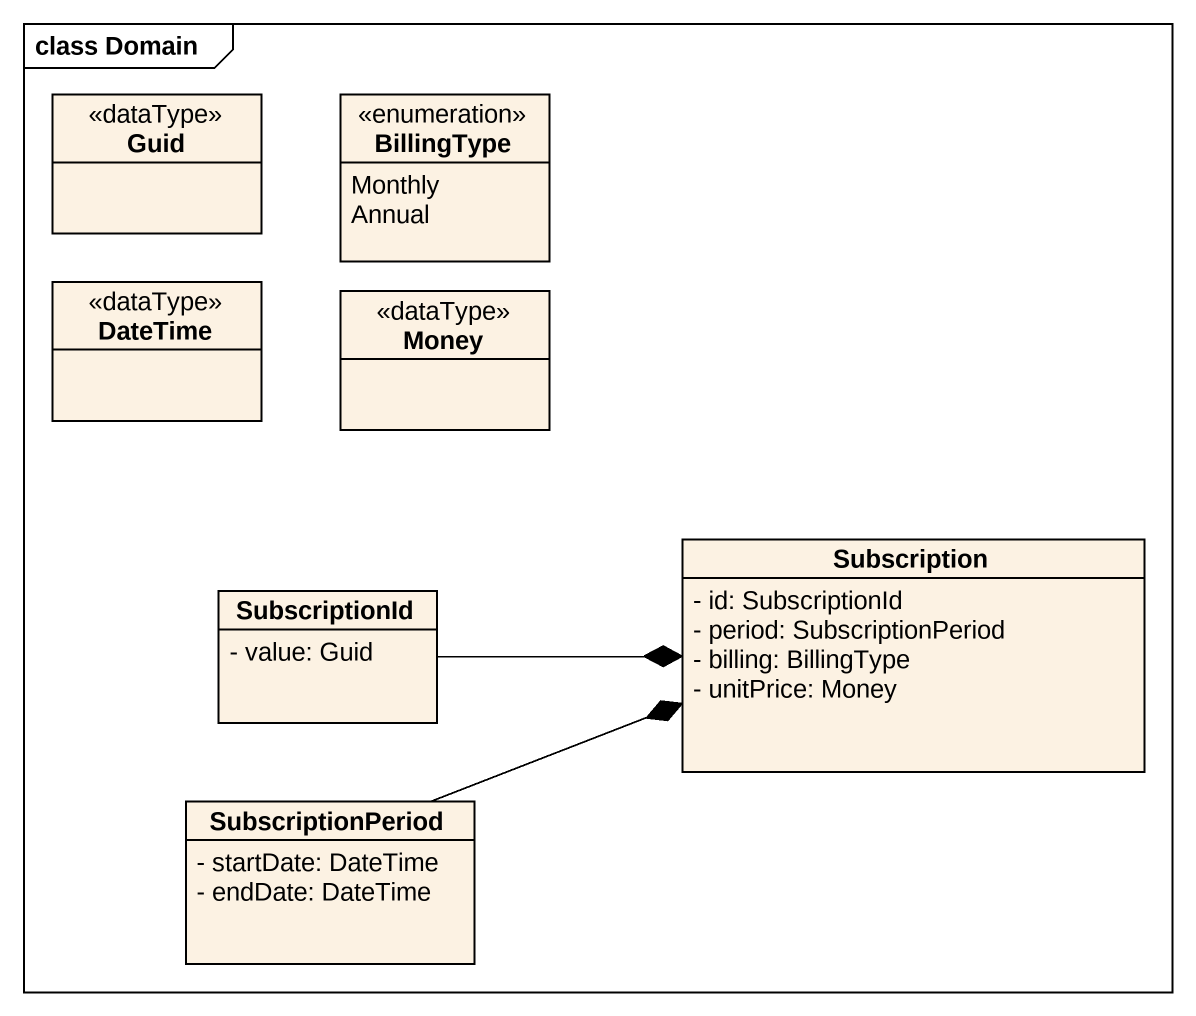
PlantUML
@startuml
mainframe class Domain
hide circle
hide empty members
skinparam classAttributeIconSize 0
class Guid <<dataType>>
enum BillingType {
  Monthly
  Annual
}
class DateTime <<dataType>>
class Money <<dataType>>
class Subscription {
  - id: SubscriptionId
  - period: SubscriptionPeriod
  - billing: BillingType
  - unitPrice: Money
}
class SubscriptionId {
  - value: Guid
}
class SubscriptionPeriod {
  - startDate: DateTime
  - endDate: DateTime
}
SubscriptionId -right-* Subscription
SubscriptionPeriod -right-* Subscription
@enduml
